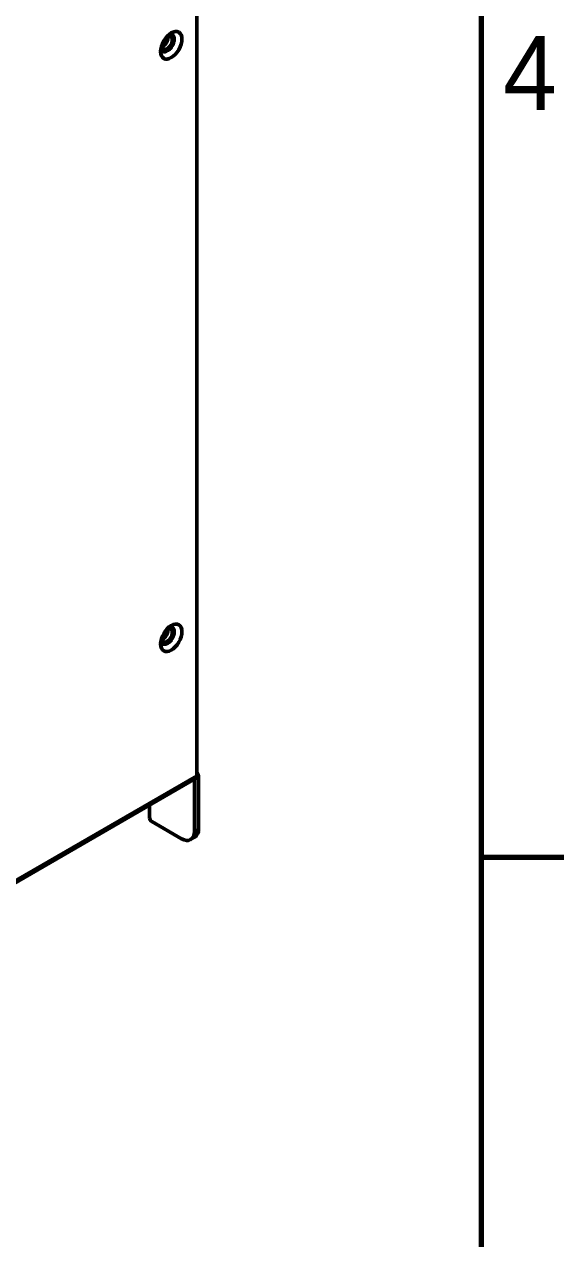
# Model space of a CAD drawing. Header units: millimetres. Extents: x 0 to 1863, y -9 to 1040.
# Drawn here: x 1359.5 to 1448.6, y 716.5 to 917.3 of the extents above; entities that cross this region are included whole.
import ezdxf

# ---------------------------------------------------------------- set-up
doc = ezdxf.new("R2010")
doc.units = ezdxf.units.MM
doc.header["$LTSCALE"] = 3.5
doc.layers.get('0').update_dxf_attribs({"lineweight": 25})
for name, color, linetype, lineweight in [('경계(ISO)', 7, 'Continuous', 70), ('외형선(ISO)', 7, 'Continuous', 50), ('좁은 외형선(ISO)', 7, 'Continuous', 35)]:
    doc.layers.add(name, color=color, linetype=linetype, lineweight=lineweight)
doc.styles.get("Standard").update_dxf_attribs({"font": ''})
doc.styles.get('Standard').set_extended_font_data('Gulim')

# ---------------------------------------------------------------- blocks, each defined once
blk = doc.blocks.new('경계 Default Border')
at = {"layer": '경계(ISO)'}
blk.add_line((410, 222.75), (413.9, 222.75), dxfattribs=at)
at = {"layer": '경계(ISO)', "flags": 128}
blk.add_lwpolyline([(10, 10), (10, 287), (410, 287), (410, 10), (10, 10)], dxfattribs=at)
at = {"layer": '경계(ISO)', "insert": (411.034, 258.043), "char_height": 3.5, "attachment_point": 7}
blk.add_mtext('4', dxfattribs=at)

msp = doc.modelspace()

# ---------------------------------------------------------------- linework, layer by layer
at = {"layer": '외형선(ISO)'}
for p, q in [((1388.0176, 793.1114), (1388.0176, 941.5505)), ((1387.7898, 792.6079), (1288.7948, 735.4531)), ((1387.5933, 783.885), (1387.5933, 792.4582)), ((1388.3004, 784.2933), (1388.3004, 792.8665)), ((1380.204, 788.2283), (1380.204, 786.11)), ((1380.5576, 785.4976), (1385.472, 782.6603)), ((1386.972, 782.5117), (1387.6791, 782.9199))]:
    msp.add_line(p, q, dxfattribs=at)
for centre in [(1383.7749, 913.8713), (1383.7749, 815.8917)]:
    msp.add_ellipse(centre, major_axis=(1.25, 2.1651), ratio=0.57735027, dxfattribs=at)
for centre, major_axis, start_param, end_param in [((1383.1385, 914.2387), (-0.8, -1.3856), 5.7500535, 9.95790976), ((1383.0678, 914.2795), (0.6148, 1.0648), 2.23496341, 7.18981456), ((1382.3607, 914.6878), (0.6147, 1.0648), 3.75434024, 5.67043772), ((1383.0678, 914.2795), (-0.8, -1.3856), 0.04420857, 3.09738408), ((1383.1385, 816.2591), (-0.8, -1.3856), 5.7500535, 9.95790976), ((1383.0678, 816.2999), (0.6148, 1.0648), 2.23496341, 7.18981456), ((1383.0678, 816.2999), (-0.8, -1.3856), 0.04420857, 3.09738408), ((1382.3607, 816.7082), (0.6147, 1.0648), 3.75434024, 5.67043772), ((1387.2398, 792.2541), (0.75, 1.299), 5.49778714, 6.24537149), ((1387.2398, 792.2541), (0.25, 0.433), 5.49778714, 5.58663415), ((1387.2398, 793.5605), (0.55, -0.9526), 0, 0.78539816), ((1380.5576, 785.9059), (-0.25, 0.433), 0.78539816, 2.35619449), ((1385.472, 785.1098), (1.5, -2.5981), 5.49778714, 7.06858347), ((1386.1791, 785.518), (1.5, -2.5981), 0, 0.78539816)]:
    msp.add_ellipse(centre, major_axis=major_axis, ratio=0.57735027, start_param=start_param, end_param=end_param, dxfattribs=at)
at = {"layer": '좁은 외형선(ISO)'}
for p, q in [((1289.0226, 735.9567), (1388.0176, 793.1114)), ((1387.5933, 792.4582), (1387.5619, 792.4764)), ((1388.3004, 792.8665), (1387.5933, 792.4582)), ((1388.3004, 784.2933), (1387.5933, 783.885))]:
    msp.add_line(p, q, dxfattribs=at)

# ---------------------------------------------------------------- block references
at = {"xscale": 3.5, "yscale": 3.5, "zscale": 3.5}
msp.add_blockref('경계 Default Border', (0, 0), dxfattribs=at)

doc.saveas('drawing.dxf')
